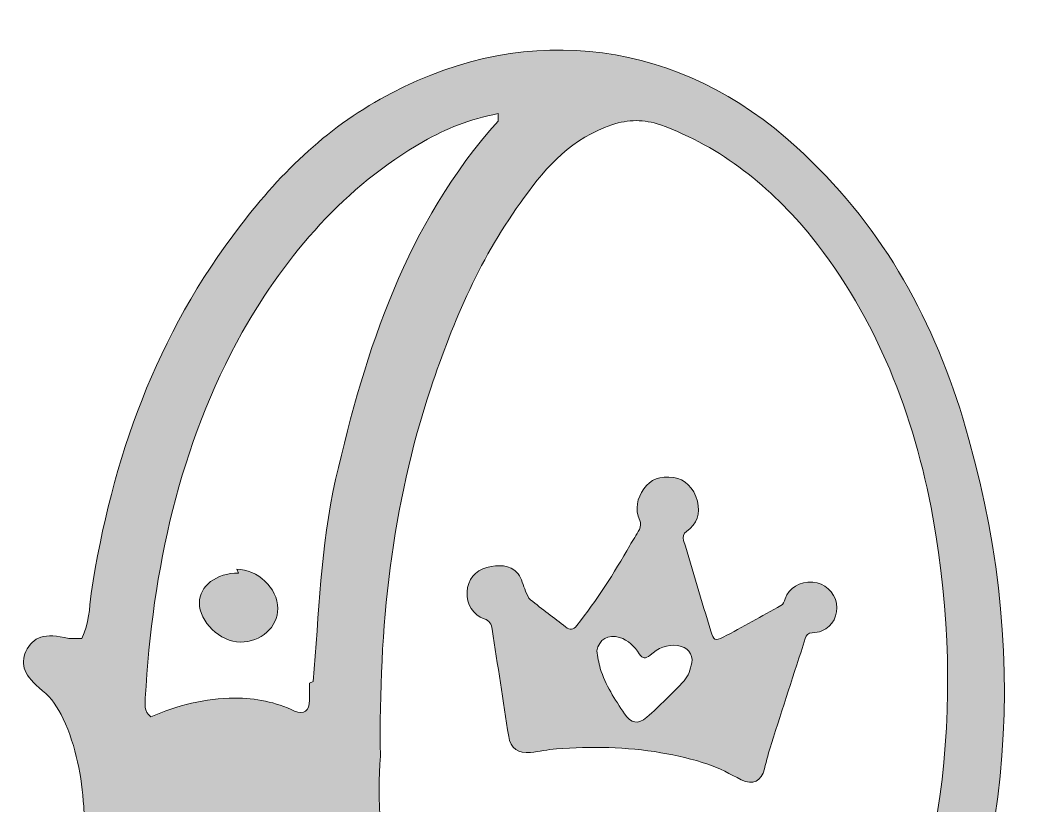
# Model space of a CAD drawing. Header units: inches. Extents: x 35 to 465, y -457 to -43.
# Drawn here: x 35.2 to 120.2, y -397 to -331 of the extents above; entities that cross this region are included whole.
import ezdxf

# ---------------------------------------------------------------- set-up
doc = ezdxf.new("R2010")
doc.units = ezdxf.units.IN
doc.header["$MEASUREMENT"] = 0
doc.layers.add('Layer 1', color=7, linetype='Continuous')

# ---------------------------------------------------------------- blocks, each defined once
blk = doc.blocks.new('block 3')
at = {"layer": 'Layer 1', "true_color": 0x0b0b0b}
h = blk.add_hatch(color=28, dxfattribs=at)
h.dxf.hatch_style = 2
edge = h.paths.add_edge_path()
edge.add_spline(control_points=[(115.516, -452.027), (116.458, -452.655), (116.928, -453.44), (116.771, -454.538), (116.614, -455.793), (115.828, -456.579), (114.73, -456.893), (113.79, -457.206), (112.847, -457.206), (111.906, -457.049), (106.727, -456.264), (102.332, -454.068), (99.194, -449.831), (97.153, -447.162), (95.584, -444.338), (94.014, -441.512), (92.916, -439.472), (92.916, -439.472), (90.875, -440.572), (86.951, -442.61), (82.872, -443.866), (78.32, -444.023), (70.944, -444.338), (64.667, -441.827), (59.017, -437.431), (53.209, -432.881), (49.13, -426.916), (46.149, -420.168), (42.852, -412.793), (40.969, -405.102), (40.497, -397.098), (40.341, -394.587), (39.871, -392.076), (38.771, -389.721), (38.301, -388.78), (37.83, -387.995), (37.045, -387.367), (35.475, -386.112), (35.162, -385.171), (35.632, -384.073), (36.26, -382.817), (37.202, -382.502), (39.241, -382.973), (39.556, -382.973), (39.871, -382.973), (40.341, -382.973), (40.969, -381.717), (40.969, -380.462), (41.126, -379.206), (42.852, -367.906), (46.619, -357.392), (53.682, -348.288), (57.133, -343.738), (61.215, -339.814), (66.393, -337.146), (78.007, -331.026), (90.718, -332.752), (100.449, -341.698), (107.355, -347.975), (111.749, -355.666), (114.417, -364.455), (120.225, -383.601), (118.812, -402.276), (110.18, -420.326), (107.512, -425.976), (103.903, -431.153), (99.036, -435.392), (98.096, -436.175), (98.096, -436.96), (98.566, -438.061), (99.979, -440.884), (101.392, -443.708), (103.273, -446.22), (105.784, -449.516), (109.08, -451.556), (113.317, -451.871), (114.26, -452.027), (115.203, -452.184), (115.986, -452.655), (115.986, -452.655), (115.516, -452.027), (115.516, -452.027)], knot_values=[0, 0, 0, 0, 1, 1, 1, 2, 2, 2, 3, 3, 3, 4, 4, 4, 5, 5, 5, 6, 6, 6, 7, 7, 7, 8, 8, 8, 9, 9, 9, 10, 10, 10, 11, 11, 11, 12, 12, 12, 13, 13, 13, 14, 14, 14, 15, 15, 15, 16, 16, 16, 17, 17, 17, 18, 18, 18, 19, 19, 19, 20, 20, 20, 21, 21, 21, 22, 22, 22, 23, 23, 23, 24, 24, 24, 25, 25, 25, 26, 26, 26, 27, 27, 27, 27], degree=3, periodic=1)
edge = h.paths.add_edge_path()
edge.add_spline(control_points=[(59.802, -386.584), (60.272, -380.932), (60.43, -375.284), (61.685, -369.632), (64.196, -358.647), (67.648, -348.133), (75.339, -339.5), (75.339, -339.5), (75.339, -339.344), (75.339, -338.874), (72.985, -339.344), (70.944, -340.129), (69.061, -341.227), (62.47, -344.994), (57.604, -350.644), (53.837, -357.234), (48.502, -366.808), (46.304, -377.165), (45.676, -387.995), (45.676, -388.465), (45.519, -389.095), (46.149, -389.565), (48.345, -388.623), (50.698, -387.995), (53.209, -387.995), (54.937, -387.995), (56.663, -388.31), (58.232, -389.095), (59.017, -389.408), (59.487, -389.095), (59.487, -388.152), (59.487, -387.682), (59.487, -387.21), (59.487, -386.739), (59.487, -386.739), (59.802, -386.584), (59.802, -386.584)], knot_values=[0, 0, 0, 0, 1, 1, 1, 2, 2, 2, 3, 3, 3, 4, 4, 4, 5, 5, 5, 6, 6, 6, 7, 7, 7, 8, 8, 8, 9, 9, 9, 10, 10, 10, 11, 11, 11, 12, 12, 12, 12], degree=3, periodic=1)
edge = h.paths.add_edge_path()
edge.add_spline(control_points=[(53.367, -377.165), (55.093, -377.165), (56.819, -378.736), (56.819, -380.462), (56.819, -382.032), (55.408, -383.288), (53.682, -383.288), (51.954, -383.288), (50.228, -381.562), (50.228, -379.991), (50.228, -378.578), (51.641, -377.48), (53.524, -377.48), (53.524, -377.48), (53.367, -377.165), (53.367, -377.165)], knot_values=[0, 0, 0, 0, 1, 1, 1, 2, 2, 2, 3, 3, 3, 4, 4, 4, 5, 5, 5, 5], degree=3, periodic=1)
edge = h.paths.add_edge_path()
edge.add_spline(control_points=[(95.27, -428.172), (96.212, -430.213), (96.525, -430.213), (98.096, -428.8), (101.077, -425.818), (103.431, -422.364), (105.314, -418.598), (112.847, -404.161), (114.73, -388.78), (111.906, -372.773), (110.336, -364.14), (107.197, -356.136), (101.705, -349.231), (98.251, -344.994), (94.172, -341.698), (88.992, -339.814), (87.581, -339.344), (86.325, -339.344), (84.913, -339.814), (81.616, -340.913), (79.418, -343.266), (77.537, -345.935), (73.926, -350.799), (71.572, -356.294), (69.689, -361.944), (66.393, -371.83), (65.294, -382.032), (65.452, -392.862), (65.137, -396.471), (65.607, -400.55), (65.922, -404.632), (66.55, -411.85), (68.591, -418.598), (72.828, -424.563), (76.281, -429.272), (80.674, -432.724), (86.796, -433.664), (87.894, -433.822), (88.837, -433.822), (89.777, -433.509), (90.562, -433.194), (90.875, -432.724), (90.562, -432.096), (88.837, -428.172), (87.736, -423.62), (82.559, -422.364), (82.244, -422.364), (81.929, -422.209), (81.774, -422.052), (80.203, -420.953), (80.203, -419.07), (81.774, -418.128), (82.559, -417.657), (83.342, -417.657), (84.285, -417.815), (86.325, -418.285), (88.051, -419.228), (89.62, -420.639), (91.818, -422.837), (93.229, -425.505), (94.484, -428.329), (94.484, -428.329), (95.27, -428.172), (95.27, -428.172)], knot_values=[0, 0, 0, 0, 1, 1, 1, 2, 2, 2, 3, 3, 3, 4, 4, 4, 5, 5, 5, 6, 6, 6, 7, 7, 7, 8, 8, 8, 9, 9, 9, 10, 10, 10, 11, 11, 11, 12, 12, 12, 13, 13, 13, 14, 14, 14, 15, 15, 15, 16, 16, 16, 17, 17, 17, 18, 18, 18, 19, 19, 19, 20, 20, 20, 21, 21, 21, 21], degree=3, periodic=1)
at = {"layer": 'Layer 1', "lineweight": 0}
for points, knots in [([(115.516, -452.027), (116.458, -452.655), (116.928, -453.44), (116.771, -454.538), (116.614, -455.793), (115.828, -456.579), (114.73, -456.893), (113.79, -457.206), (112.847, -457.206), (111.906, -457.049), (106.727, -456.264), (102.332, -454.068), (99.194, -449.831), (97.153, -447.162), (95.584, -444.338), (94.014, -441.512), (92.916, -439.472), (92.916, -439.472), (90.875, -440.572), (86.951, -442.61), (82.872, -443.866), (78.32, -444.023), (70.944, -444.338), (64.667, -441.827), (59.017, -437.431), (53.209, -432.881), (49.13, -426.916), (46.149, -420.168), (42.852, -412.793), (40.969, -405.102), (40.497, -397.098), (40.341, -394.587), (39.871, -392.076), (38.771, -389.721), (38.301, -388.78), (37.83, -387.995), (37.045, -387.367), (35.475, -386.112), (35.162, -385.171), (35.632, -384.073), (36.26, -382.817), (37.202, -382.502), (39.241, -382.973), (39.556, -382.973), (39.871, -382.973), (40.341, -382.973), (40.969, -381.717), (40.969, -380.462), (41.126, -379.206), (42.852, -367.906), (46.619, -357.392), (53.682, -348.288), (57.133, -343.738), (61.215, -339.814), (66.393, -337.146), (78.007, -331.026), (90.718, -332.752), (100.449, -341.698), (107.355, -347.975), (111.749, -355.666), (114.417, -364.455), (120.225, -383.601), (118.812, -402.276), (110.18, -420.326), (107.512, -425.976), (103.903, -431.153), (99.036, -435.392), (98.096, -436.175), (98.096, -436.96), (98.566, -438.061), (99.979, -440.884), (101.392, -443.708), (103.273, -446.22), (105.784, -449.516), (109.08, -451.556), (113.317, -451.871), (114.26, -452.027), (115.203, -452.184), (115.986, -452.655), (115.986, -452.655), (115.516, -452.027), (115.516, -452.027)], [0, 0, 0, 0, 1, 1, 1, 2, 2, 2, 3, 3, 3, 4, 4, 4, 5, 5, 5, 6, 6, 6, 7, 7, 7, 8, 8, 8, 9, 9, 9, 10, 10, 10, 11, 11, 11, 12, 12, 12, 13, 13, 13, 14, 14, 14, 15, 15, 15, 16, 16, 16, 17, 17, 17, 18, 18, 18, 19, 19, 19, 20, 20, 20, 21, 21, 21, 22, 22, 22, 23, 23, 23, 24, 24, 24, 25, 25, 25, 26, 26, 26, 27, 27, 27, 27]), ([(59.802, -386.584), (60.272, -380.932), (60.43, -375.284), (61.685, -369.632), (64.196, -358.647), (67.648, -348.133), (75.339, -339.5), (75.339, -339.5), (75.339, -339.344), (75.339, -338.874), (72.985, -339.344), (70.944, -340.129), (69.061, -341.227), (62.47, -344.994), (57.604, -350.644), (53.837, -357.234), (48.502, -366.808), (46.304, -377.165), (45.676, -387.995), (45.676, -388.465), (45.519, -389.095), (46.149, -389.565), (48.345, -388.623), (50.698, -387.995), (53.209, -387.995), (54.937, -387.995), (56.663, -388.31), (58.232, -389.095), (59.017, -389.408), (59.487, -389.095), (59.487, -388.152), (59.487, -387.682), (59.487, -387.21), (59.487, -386.739), (59.487, -386.739), (59.802, -386.584), (59.802, -386.584)], [0, 0, 0, 0, 1, 1, 1, 2, 2, 2, 3, 3, 3, 4, 4, 4, 5, 5, 5, 6, 6, 6, 7, 7, 7, 8, 8, 8, 9, 9, 9, 10, 10, 10, 11, 11, 11, 12, 12, 12, 12]), ([(95.27, -428.172), (96.212, -430.213), (96.525, -430.213), (98.096, -428.8), (101.077, -425.818), (103.431, -422.364), (105.314, -418.598), (112.847, -404.161), (114.73, -388.78), (111.906, -372.773), (110.336, -364.14), (107.197, -356.136), (101.705, -349.231), (98.251, -344.994), (94.172, -341.698), (88.992, -339.814), (87.581, -339.344), (86.325, -339.344), (84.913, -339.814), (81.616, -340.913), (79.418, -343.266), (77.537, -345.935), (73.926, -350.799), (71.572, -356.294), (69.689, -361.944), (66.393, -371.83), (65.294, -382.032), (65.452, -392.862), (65.137, -396.471), (65.607, -400.55), (65.922, -404.632), (66.55, -411.85), (68.591, -418.598), (72.828, -424.563), (76.281, -429.272), (80.674, -432.724), (86.796, -433.664), (87.894, -433.822), (88.837, -433.822), (89.777, -433.509), (90.562, -433.194), (90.875, -432.724), (90.562, -432.096), (88.837, -428.172), (87.736, -423.62), (82.559, -422.364), (82.244, -422.364), (81.929, -422.209), (81.774, -422.052), (80.203, -420.953), (80.203, -419.07), (81.774, -418.128), (82.559, -417.657), (83.342, -417.657), (84.285, -417.815), (86.325, -418.285), (88.051, -419.228), (89.62, -420.639), (91.818, -422.837), (93.229, -425.505), (94.484, -428.329), (94.484, -428.329), (95.27, -428.172), (95.27, -428.172)], [0, 0, 0, 0, 1, 1, 1, 2, 2, 2, 3, 3, 3, 4, 4, 4, 5, 5, 5, 6, 6, 6, 7, 7, 7, 8, 8, 8, 9, 9, 9, 10, 10, 10, 11, 11, 11, 12, 12, 12, 13, 13, 13, 14, 14, 14, 15, 15, 15, 16, 16, 16, 17, 17, 17, 18, 18, 18, 19, 19, 19, 20, 20, 20, 21, 21, 21, 21]), ([(53.367, -377.165), (55.093, -377.165), (56.819, -378.736), (56.819, -380.462), (56.819, -382.032), (55.408, -383.288), (53.682, -383.288), (51.954, -383.288), (50.228, -381.562), (50.228, -379.991), (50.228, -378.578), (51.641, -377.48), (53.524, -377.48), (53.524, -377.48), (53.367, -377.165), (53.367, -377.165)], [0, 0, 0, 0, 1, 1, 1, 2, 2, 2, 3, 3, 3, 4, 4, 4, 5, 5, 5, 5])]:
    blk.add_open_spline(points, degree=3, knots=knots, dxfattribs=at)
blk = doc.blocks.new('block 2')
at = {"layer": 'Layer 1', "true_color": 0x0b0b0b}
h = blk.add_hatch(color=28, dxfattribs=at)
h.dxf.hatch_style = 2
edge = h.paths.add_edge_path()
edge.add_spline(control_points=[(90.136, -369.455), (90.993, -369.567), (91.841, -370.301), (92.114, -371.446), (92.356, -372.465), (92.104, -373.358), (91.202, -373.984), (90.913, -374.184), (90.85, -374.413), (90.95, -374.748), (91.717, -377.289), (92.469, -379.836), (93.232, -382.378), (93.455, -383.119), (93.595, -383.22), (94.264, -382.873), (95.905, -382.019), (97.522, -381.117), (99.135, -380.209), (99.304, -380.114), (99.418, -379.864), (99.489, -379.662), (99.825, -378.707), (100.679, -378.178), (101.804, -378.256), (102.787, -378.325), (103.636, -379.08), (103.806, -380.037), (103.978, -381.003), (103.487, -381.953), (102.57, -382.35), (102.322, -382.457), (102.03, -382.482), (101.754, -382.502), (101.426, -382.526), (101.274, -382.68), (101.174, -382.993), (100.232, -385.935), (99.269, -388.871), (98.327, -391.814), (98.104, -392.511), (97.915, -393.222), (97.75, -393.936), (97.509, -394.985), (96.771, -395.334), (95.786, -394.849), (94.862, -394.395), (93.962, -393.859), (92.992, -393.543), (91.703, -393.123), (90.369, -392.808), (89.033, -392.58), (86.126, -392.085), (83.19, -392.05), (80.253, -392.261), (79.524, -392.314), (78.802, -392.474), (78.074, -392.559), (77.067, -392.678), (76.392, -392.201), (76.237, -391.217), (75.763, -388.217), (75.308, -385.214), (74.857, -382.211), (74.792, -381.772), (74.627, -381.491), (74.176, -381.331), (73.233, -380.995), (72.696, -380.099), (72.743, -379.059), (72.789, -378.052), (73.401, -377.271), (74.408, -377.021), (75.354, -376.787), (76.33, -376.717), (77.022, -377.554), (77.346, -377.945), (77.441, -378.521), (77.66, -379.004), (77.775, -379.261), (77.876, -379.569), (78.08, -379.733), (79.045, -380.511), (80.056, -381.231), (81.024, -382.005), (81.421, -382.322), (81.663, -382.278), (81.97, -381.887), (83.634, -379.765), (85.1, -377.514), (86.418, -375.164), (86.674, -374.707), (87.002, -374.288), (87.229, -373.819), (87.332, -373.605), (87.36, -373.27), (87.265, -373.062), (86.821, -372.085), (87.039, -371.205), (87.615, -370.396), (88.164, -369.626), (88.941, -369.284), (90.136, -369.455)], knot_values=[0, 0, 0, 0, 1, 1, 1, 2, 2, 2, 3, 3, 3, 4, 4, 4, 5, 5, 5, 6, 6, 6, 7, 7, 7, 8, 8, 8, 9, 9, 9, 10, 10, 10, 11, 11, 11, 12, 12, 12, 13, 13, 13, 14, 14, 14, 15, 15, 15, 16, 16, 16, 17, 17, 17, 18, 18, 18, 19, 19, 19, 20, 20, 20, 21, 21, 21, 22, 22, 22, 23, 23, 23, 24, 24, 24, 25, 25, 25, 26, 26, 26, 27, 27, 27, 28, 28, 28, 29, 29, 29, 30, 30, 30, 31, 31, 31, 32, 32, 32, 33, 33, 33, 34, 34, 34, 34], degree=3, periodic=1)
edge = h.paths.add_edge_path()
edge.add_spline(control_points=[(83.639, -384.023), (83.737, -384.513), (83.795, -385.016), (83.94, -385.491), (84.369, -386.893), (85.164, -388.105), (85.978, -389.306), (86.519, -390.103), (87.124, -390.252), (87.854, -389.6), (88.944, -388.626), (90.003, -387.61), (90.99, -386.534), (91.339, -386.153), (91.537, -385.56), (91.631, -385.033), (91.768, -384.261), (91.255, -383.697), (90.473, -383.576), (89.551, -383.434), (88.792, -383.808), (88.126, -384.38), (87.738, -384.712), (87.511, -384.696), (87.221, -384.261), (86.811, -383.646), (86.294, -383.122), (85.557, -382.888), (84.601, -382.585), (83.842, -383.05), (83.639, -384.023)], knot_values=[0, 0, 0, 0, 1, 1, 1, 2, 2, 2, 3, 3, 3, 4, 4, 4, 5, 5, 5, 6, 6, 6, 7, 7, 7, 8, 8, 8, 9, 9, 9, 10, 10, 10, 10], degree=3, periodic=1)
at = {"layer": 'Layer 1', "lineweight": 0}
for points, knots in [([(90.136, -369.455), (90.993, -369.567), (91.841, -370.301), (92.114, -371.446), (92.356, -372.465), (92.104, -373.358), (91.202, -373.984), (90.913, -374.184), (90.85, -374.413), (90.95, -374.748), (91.717, -377.289), (92.469, -379.836), (93.232, -382.378), (93.455, -383.119), (93.595, -383.22), (94.264, -382.873), (95.905, -382.019), (97.522, -381.117), (99.135, -380.209), (99.304, -380.114), (99.418, -379.864), (99.489, -379.662), (99.825, -378.707), (100.679, -378.178), (101.804, -378.256), (102.787, -378.325), (103.636, -379.08), (103.806, -380.037), (103.978, -381.003), (103.487, -381.953), (102.57, -382.35), (102.322, -382.457), (102.03, -382.482), (101.754, -382.502), (101.426, -382.526), (101.274, -382.68), (101.174, -382.993), (100.232, -385.935), (99.269, -388.871), (98.327, -391.814), (98.104, -392.511), (97.915, -393.222), (97.75, -393.936), (97.509, -394.985), (96.771, -395.334), (95.786, -394.849), (94.862, -394.395), (93.962, -393.859), (92.992, -393.543), (91.703, -393.123), (90.369, -392.808), (89.033, -392.58), (86.126, -392.085), (83.19, -392.05), (80.253, -392.261), (79.524, -392.314), (78.802, -392.474), (78.074, -392.559), (77.067, -392.678), (76.392, -392.201), (76.237, -391.217), (75.763, -388.217), (75.308, -385.214), (74.857, -382.211), (74.792, -381.772), (74.627, -381.491), (74.176, -381.331), (73.233, -380.995), (72.696, -380.099), (72.743, -379.059), (72.789, -378.052), (73.401, -377.271), (74.408, -377.021), (75.354, -376.787), (76.33, -376.717), (77.022, -377.554), (77.346, -377.945), (77.441, -378.521), (77.66, -379.004), (77.775, -379.261), (77.876, -379.569), (78.08, -379.733), (79.045, -380.511), (80.056, -381.231), (81.024, -382.005), (81.421, -382.322), (81.663, -382.278), (81.97, -381.887), (83.634, -379.765), (85.1, -377.514), (86.418, -375.164), (86.674, -374.707), (87.002, -374.288), (87.229, -373.819), (87.332, -373.605), (87.36, -373.27), (87.265, -373.062), (86.821, -372.085), (87.039, -371.205), (87.615, -370.396), (88.164, -369.626), (88.941, -369.284), (90.136, -369.455)], [0, 0, 0, 0, 1, 1, 1, 2, 2, 2, 3, 3, 3, 4, 4, 4, 5, 5, 5, 6, 6, 6, 7, 7, 7, 8, 8, 8, 9, 9, 9, 10, 10, 10, 11, 11, 11, 12, 12, 12, 13, 13, 13, 14, 14, 14, 15, 15, 15, 16, 16, 16, 17, 17, 17, 18, 18, 18, 19, 19, 19, 20, 20, 20, 21, 21, 21, 22, 22, 22, 23, 23, 23, 24, 24, 24, 25, 25, 25, 26, 26, 26, 27, 27, 27, 28, 28, 28, 29, 29, 29, 30, 30, 30, 31, 31, 31, 32, 32, 32, 33, 33, 33, 34, 34, 34, 34]), ([(83.639, -384.023), (83.737, -384.513), (83.795, -385.016), (83.94, -385.491), (84.369, -386.893), (85.164, -388.105), (85.978, -389.306), (86.519, -390.103), (87.124, -390.252), (87.854, -389.6), (88.944, -388.626), (90.003, -387.61), (90.99, -386.534), (91.339, -386.153), (91.537, -385.56), (91.631, -385.033), (91.768, -384.261), (91.255, -383.697), (90.473, -383.576), (89.551, -383.434), (88.792, -383.808), (88.126, -384.38), (87.738, -384.712), (87.511, -384.696), (87.221, -384.261), (86.811, -383.646), (86.294, -383.122), (85.557, -382.888), (84.601, -382.585), (83.842, -383.05), (83.639, -384.023)], [0, 0, 0, 0, 1, 1, 1, 2, 2, 2, 3, 3, 3, 4, 4, 4, 5, 5, 5, 6, 6, 6, 7, 7, 7, 8, 8, 8, 9, 9, 9, 10, 10, 10, 10])]:
    blk.add_open_spline(points, degree=3, knots=knots, dxfattribs=at)
at = {"layer": 'Layer 1'}
blk.add_blockref('block 3', (0, 0), dxfattribs=at)

msp = doc.modelspace()

# ---------------------------------------------------------------- block references
at = {"layer": 'Layer 1'}
msp.add_blockref('block 2', (0, 0), dxfattribs=at)

doc.saveas('drawing.dxf')
